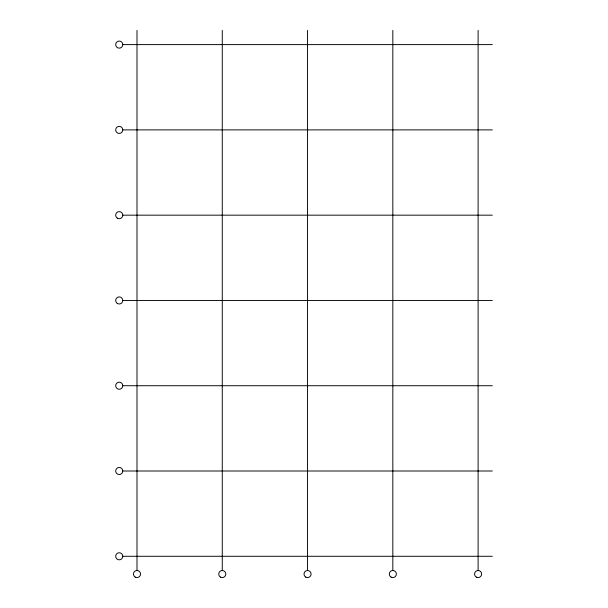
<?xml version="1.0" encoding="UTF-8"?>
<svg xmlns="http://www.w3.org/2000/svg" width="608" height="608" viewBox="0 0 608 608"><rect width="100%" height="100%" fill="white"/><g stroke="black" fill="none" stroke-linecap="round" stroke-linejoin="round"><path stroke-width="0.91" d="M122.786 44.612A3.557 3.557 0 0 0 117.458 41.534A3.557 3.557 0 0 0 117.458 47.69A3.557 3.557 0 0 0 122.786 44.612L492.32 44.612M122.786 129.892A3.557 3.557 0 0 0 117.458 126.814A3.557 3.557 0 0 0 117.458 132.97A3.557 3.557 0 0 0 122.786 129.892L492.32 129.892M122.786 215.171L492.32 215.171M122.786 300.443L492.32 300.443M122.786 385.723A3.557 3.557 0 0 0 117.458 382.645A3.557 3.557 0 0 0 117.458 388.801A3.557 3.557 0 0 0 122.786 385.723L492.32 385.723M122.786 471.002A3.557 3.557 0 0 0 117.458 467.924A3.557 3.557 0 0 0 117.458 474.08A3.557 3.557 0 0 0 122.786 471.002L492.32 471.002M122.786 556.282A3.557 3.557 0 0 0 117.458 553.204A3.557 3.557 0 0 0 117.458 559.36A3.557 3.557 0 0 0 122.786 556.282L492.32 556.282M478.108 30.4L478.108 570.494M392.829 30.4L392.829 570.494M307.557 30.4L307.557 570.494M222.277 30.4L222.277 570.494M136.998 30.4L136.998 570.494M117.238 218.112A3.557 3.557 0 0 0 122.778 215.422A3.557 3.557 0 0 0 117.678 211.972A3.557 3.557 0 0 0 117.238 218.112M117.238 303.392A3.557 3.557 0 0 0 122.778 300.702A3.557 3.557 0 0 0 117.678 297.251A3.557 3.557 0 0 0 117.238 303.392M476.33 577.121A3.557 3.557 0 0 0 481.665 574.043A3.557 3.557 0 0 0 476.33 570.973A3.557 3.557 0 0 0 476.33 577.121M391.058 577.121A3.557 3.557 0 0 0 396.386 574.043A3.557 3.557 0 0 0 391.058 570.973A3.557 3.557 0 0 0 391.058 577.121M305.778 577.121A3.557 3.557 0 0 0 311.106 574.043A3.557 3.557 0 0 0 305.778 570.973A3.557 3.557 0 0 0 305.778 577.121M220.499 577.121A3.557 3.557 0 0 0 225.826 574.043A3.557 3.557 0 0 0 220.499 570.973A3.557 3.557 0 0 0 220.499 577.121M135.219 577.121A3.557 3.557 0 0 0 140.554 574.043A3.557 3.557 0 0 0 135.219 570.973A3.557 3.557 0 0 0 135.219 577.121"/></g></svg>
